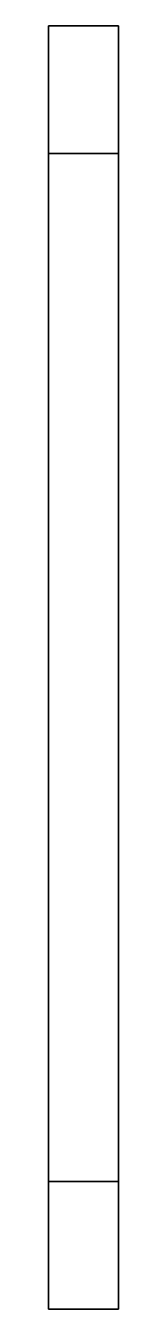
# Model space of a CAD drawing. Extents: x 0 to 30, y -552 to 0.
import ezdxf

# ---------------------------------------------------------------- set-up
doc = ezdxf.new("R2010")
doc.units = 0
doc.header["$MEASUREMENT"] = 0
doc.layers.add('ESTRUTURA', color=7, linetype='CONTINUOUS')

msp = doc.modelspace()

# ---------------------------------------------------------------- linework, layer by layer
at = {"layer": 'ESTRUTURA'}
for points in [[(0, -55, 945), (0, -55, 945), (0, 0, 1000), (0, -55, 945)], [(0, -55), (0, -55), (0, 0), (0, -55)], [(30, 0, 1000), (0, 0, 1000), (0, 0, 1000), (30, 0, 1000)], [(0, -496.9992, 945), (0, -55, 945), (0, 0, 1000), (0, -551.9992, 1000)], [(0, -551.9992, 1000), (0, 0, 1000), (30, 0, 1000), (30, -551.9992, 1000)], [(0, 0, 1000), (0, -55, 945), (30, -55, 945), (30, 0, 1000)], [(0, -55, 945), (0, -55), (0, 0), (0, 0, 1000)], [(0, 0, 1000), (0, 0), (30, 0), (30, 0, 1000)], [(0, 0), (0, -55), (30, -55), (30, 0)], [(30, 0, 1000), (30, -55, 945), (0, -55, 945), (0, 0, 1000)], [(30, -551.9992, 1000), (30, 0, 1000), (30, -551.9992, 1000)], [(30, 0, 1000), (30, 0), (30, 0, 1000)], [(30, 0, 1000), (30, -55, 945), (30, -496.9992, 945), (30, -551.9992, 1000)], [(30, 0), (30, -55), (30, -55, 945), (30, 0, 1000)], [(30, -55, 945), (0, -55, 945), (0, -55, 945), (30, -55, 945)], [(30, -55), (0, -55), (0, -55), (30, -55)], [(30, -496.9992, 945), (30, -55, 945), (0, -55, 945), (0, -496.9992, 945)], [(30, -55, 945), (30, -55), (0, -55), (0, -55, 945)], [(0, -551.9992), (0, -551.9992), (0, -496.9992), (0, -551.9992)], [(30, -496.9992, 945), (0, -496.9992, 945), (0, -496.9992, 945), (30, -496.9992, 945)], [(30, -551.9992, 1000), (30, -496.9992, 945), (0, -496.9992, 945), (0, -551.9992, 1000)], [(0, -551.9992, 1000), (0, -551.9992), (0, -496.9992), (0, -496.9992, 945)], [(0, -496.9992, 945), (0, -496.9992), (30, -496.9992), (30, -496.9992, 945)], [(0, -496.9992), (0, -551.9992), (30, -551.9992), (30, -496.9992)], [(30, -496.9992, 945), (30, -551.9992, 1000), (0, -551.9992, 1000), (0, -496.9992, 945)], [(30, -496.9992, 945), (30, -496.9992), (30, -496.9992, 945)], [(30, -496.9992), (30, -551.9992), (30, -551.9992, 1000), (30, -496.9992, 945)], [(30, -551.9992, 1000), (0, -551.9992, 1000), (0, -551.9992, 1000), (30, -551.9992, 1000)], [(30, -551.9992), (0, -551.9992), (0, -551.9992), (30, -551.9992)], [(30, -551.9992, 1000), (30, -551.9992), (0, -551.9992), (0, -551.9992, 1000)]]:
    msp.add_3dface(points, dxfattribs=at)

doc.saveas('drawing.dxf')
